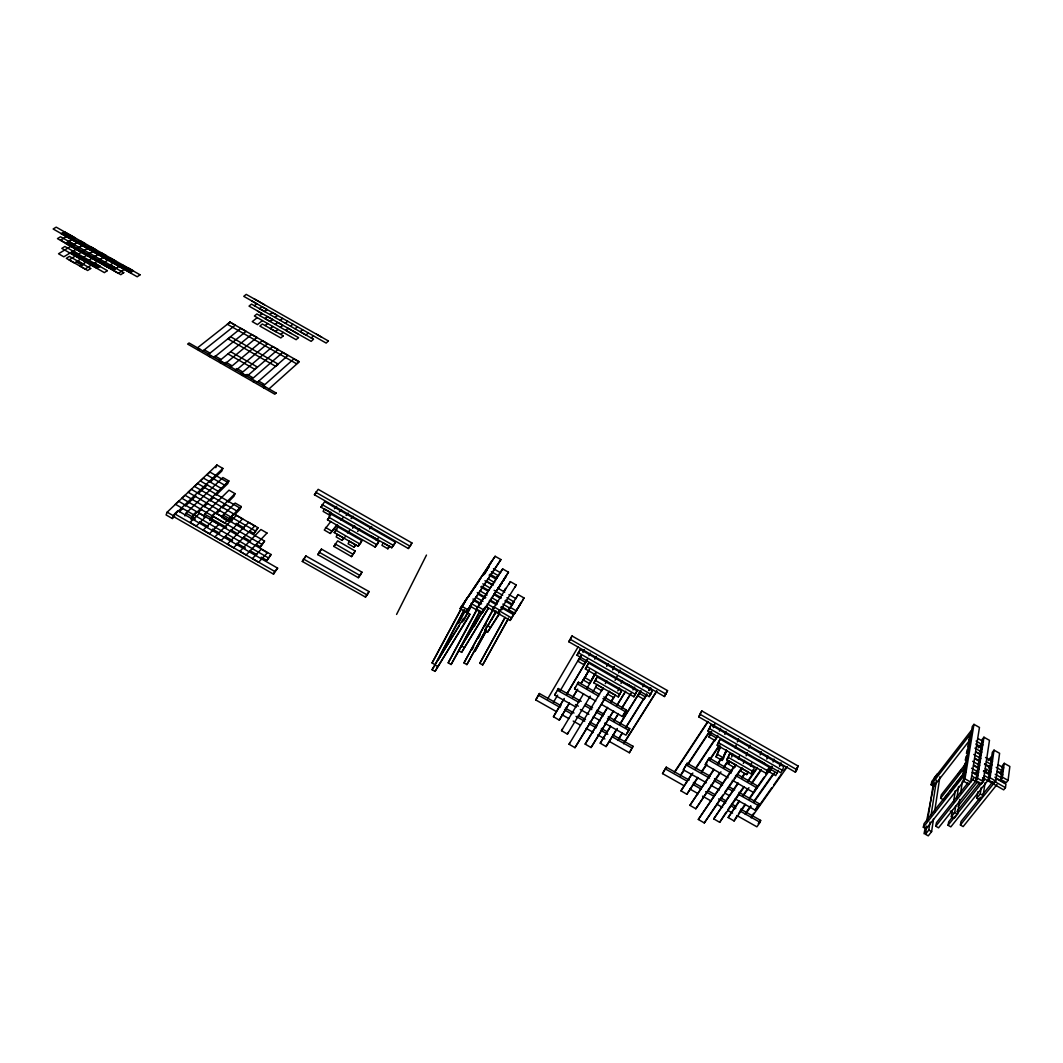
<?xml version="1.0" encoding="UTF-8"?>
<svg xmlns="http://www.w3.org/2000/svg" width="1063" height="1063" viewBox="0 0 1063 1063"><rect width="100%" height="100%" fill="white"/><g stroke="black" fill="none" stroke-linecap="round" stroke-linejoin="round"><path stroke-width="1.5" d="M1008.056 780.388L1009.85 766.489L1004.243 763.314L1002.515 765.48L1000.628 779.338L1006.289 782.554L1008.056 780.388L1002.382 777.159L1004.243 763.314M996.988 784.534L963.158 826.589L960.407 825.008L995.739 780.986L999.605 753.308L994.038 750.146L992.324 752.312L988.284 779.936L993.985 783.179M982.531 777.717L1003.685 789.862L1005.439 787.683L1005.943 784.175L996.097 778.515M988.284 779.936L990.038 777.744L994.038 750.146M952.315 810.272L951.332 816.783L954.149 818.377L957.55 814.112L959.703 799.456M960.66 792.945L962.334 781.557M1001.359 774.01L1001.864 770.569L999.818 773.107M951.332 816.783L954.733 812.531L955.703 806.02M956.913 797.888L958.613 786.514M983.288 781.544L989.467 740.34L983.939 737.204L982.239 739.37L975.821 780.494L981.534 783.75L983.288 781.544L977.575 778.289L983.939 737.204M926.71 826.217L925.448 834.269L928.265 835.85L931.613 831.611L933.566 818.723M934.536 812.278L939.891 776.854M953.551 802.127L955.278 790.726M925.448 834.269L928.796 830.03L930.032 821.991M931.029 815.56L936.463 780.176M927.707 819.772L933.234 784.348M990.703 760.098L991.248 756.723L988.218 760.537M988.922 774.037L989.48 770.582L987.434 773.146M977.867 791.762L976.791 798.247L979.621 799.868L983.076 795.562L985.162 782.581M976.791 798.247L980.259 793.928L981.308 787.457M964.965 778.82L973.96 724.341L979.461 727.464L970.718 782.102L964.965 778.82L963.224 781.039L968.964 784.308M963.224 781.039L972.286 726.507L973.96 724.341M980.644 747.262L981.202 743.941L978.133 747.86M976.591 774.714L977.176 771.233L975.143 773.811M960.407 825.008L961.018 821.5L980.418 797.303M962.892 774.116L963.516 770.635L965.244 768.429L964.101 775.472L923.335 827.253L926.125 828.861L963.902 780.999M987.66 780.787L950.814 826.881L948.05 825.287L948.701 821.765L952.78 816.65M948.355 793.436L943.346 799.801L940.635 798.233L941.3 794.845L965.855 763.526M976.365 780.202L938.549 827.825L935.772 826.217L936.463 822.669L968.008 782.806M926.125 828.861L926.617 826.469M924.026 833.737L925.341 827.24M926.657 820.729L934.244 783.338M931.122 784.786L970.665 733.842L971.25 730.573L931.813 781.451L931.122 784.786L933.819 786.341L934.497 783.006M923.335 827.253L924.066 823.679L964.726 771.977M736.872 815.52L756.883 826.815L760.098 822.337L760.656 820.397L740.632 809.102M735.184 798.898L755.328 810.219L758.544 805.621L759.141 803.681L738.984 792.36M755.328 810.219L755.913 808.279M795.403 772.203L798.22 766.104L701.846 710.948L700.278 713.339L698.829 716.9L795.403 772.203L796.16 769.705M782.488 770.369L783.683 766.596L710.961 724.953L707.945 730.985L780.827 772.735L782.488 770.369L709.539 728.58L710.961 724.953M766.21 773.359L769.134 767.18L720.236 739.17L718.628 741.575L717.219 745.269L766.21 773.359L767.473 769.559M766.011 774.422L771.698 766.303L769.639 772.083L775.724 775.605L778.355 770.343M779.817 765.998L780.787 763.101M752.976 771.512L754.278 767.699L729.736 753.627L726.72 759.806L751.315 773.904L752.976 771.512L728.354 757.401L729.736 753.627M773.093 761.985L774.077 759.088M769.639 772.083L772.283 766.822M751.315 773.904L752.617 770.09M766.795 759.115L767.885 755.992M732.314 780.229L753.654 792.586L757.6 786.009L737.669 774.462M760.218 754.876L761.321 751.754M739.237 800.731L728.168 817.527L734.081 820.955L736.646 816.357M741.695 768.004L740.579 771.06L746.704 774.608L747.807 771.552M750.558 766.104L751.661 763.048M743.369 763.433L744.485 760.39M746.16 755.82L747.276 752.777M748.95 748.193L750.066 745.15M737.948 782.926L713.738 818.869L719.678 822.324L726.042 812.252M738.32 759.088L739.449 756.059M706.403 782.74L683.389 769.798L687.163 763.261L710.19 776.203M729.444 760.988L728.288 764.018L734.427 767.566L735.556 764.523M683.389 769.798L687.163 763.261M683.987 785.69L662.541 773.598L666.262 767.167L689.143 780.069M662.541 773.598L666.262 767.167M717.219 745.269L720.236 739.17M731.65 757.069L732.792 754.052M735.078 747.993L736.221 744.964M737.363 741.947L738.519 738.918M733.709 766.875L698.325 819.467L704.291 822.935L722.893 795.031M720.169 746.399L716.05 756.896L722.176 760.444L726.228 749.907M722.176 760.444L726.693 750.518M716.05 756.896L720.608 746.997M724.86 734.4L726.029 731.41M713.778 769.24L689.914 805.342L695.84 808.784L713.3 782.302M209.982 482.376L221.755 471.082L222.845 468.411L216.905 464.996L167.17 512.167L166.08 514.93L172.326 518.518L174.677 516.259M172.326 518.518L173.415 515.768L222.845 468.411M174.624 513.801L173.535 516.552L273.51 574.14L277.629 568.16L177.866 510.705L174.624 513.801L274.719 571.442L277.629 568.16M728.049 777.744L705.287 764.549L709.194 757.972L731.982 771.167M705.287 764.549L709.194 757.972M711.24 731.45L708.981 737.044L715.027 740.552L716.143 737.749M715.027 740.552L717.738 735.344M719.412 731.145L720.528 728.341M184.935 515.94L186.038 513.19L222.871 477.539L228.864 480.968L227.761 483.638L215.948 495.212M228.864 480.968L192.244 516.764L191.141 519.501L193.506 517.189M261.219 557.145L266.959 560.453L271.065 554.527L196.695 511.741L193.546 514.811L192.443 517.548L195.313 519.196M698.829 716.9L701.846 710.948M708.981 737.044L711.705 731.849M713.393 727.663L714.522 724.873M691.761 773.93L680.958 790.832L686.844 794.247L697.687 777.359M215.816 467.667L216.905 464.996M203.591 516.91L204.694 514.186L229.01 490.176L235.029 493.644L233.913 496.315L228.16 502.068M235.029 493.644L210.873 517.734L209.756 520.458L213.211 517.003M226.525 527.394L210.979 518.452L212.095 515.728L215.164 512.672L264.541 541.067L260.448 546.914L256.21 544.482M609.205 741.376L629.362 752.75L633.056 746.319L612.886 734.945M629.362 752.75L633.056 746.319M222.061 517.827L223.177 515.117L235.149 503.051L241.221 506.533L240.092 509.217L234.684 514.731M241.221 506.533L229.329 518.651L228.186 521.348L231.442 518.04M232.133 520.976L229.409 519.408L233.541 513.668L258.017 527.74L253.937 533.52L249.845 531.168M253.937 533.52L258.017 527.74M604.595 723.146L625.987 735.171L628.937 730.44L629.721 728.633L608.315 716.608M260.448 546.914L264.541 541.067M266.959 560.453L271.065 554.527M572.053 635.98L568.798 641.746L664.455 696.531L667.537 690.618L572.053 635.98L570.632 638.438M664.455 696.531L667.537 690.618M273.51 574.14L274.719 571.442M314.422 494.747L318.182 489.325L411.913 542.954L410.65 545.505L408.338 548.508L314.422 494.747L316.149 492.86M302.291 561.45L305.931 555.976L368.994 591.56L367.825 594.004L365.473 597.1L302.291 561.45L305.931 555.976M320.893 507.157L324.653 501.67L395.37 542.17L394.121 544.721L391.742 547.737L320.893 507.157L322.621 505.231M650.715 694.179L652.323 690.671L580.278 649.413L577.01 655.26L649.187 696.61L650.715 694.179L578.458 652.788L580.278 649.413M328.999 514.784L330.181 512.207L324.308 508.805L323.139 511.396L328.999 514.784L331.178 512.379M327.47 519.754L331.244 514.213L378.787 541.439L377.538 544.017L375.093 547.046L327.47 519.754L329.198 517.787M330.819 521.468L324.281 530.025L330.234 533.467L337.649 525.082M649.187 696.61L652.323 690.671M317.784 554.62L321.451 549.093L361.912 572.12L360.716 574.618L358.311 577.701L317.784 554.62L321.451 549.093M330.234 533.467L336.732 524.883M334.234 532.576L338.021 526.969L361.872 540.642L360.649 543.233L358.138 546.276L334.234 532.576L336.812 529.573M333.848 546.395L337.635 540.854L355.228 551.046L351.481 556.613L333.848 546.395L335.576 544.402M342.1 540.376L343.322 537.785L337.356 534.33L336.16 536.935L342.1 540.376L345.249 536.735M633.893 696.783L637.069 690.804L588.636 663.06L587.175 665.531L585.368 668.972L633.893 696.783L637.069 690.804M354.045 547.232L355.268 544.641L349.315 541.187L348.093 543.778L354.045 547.232L356.118 544.788M351.481 556.613L355.228 551.046M358.138 546.276L361.872 540.642M639.966 691.907L638.013 695.946L644.032 699.427L646.596 694.019M644.032 699.427L646.836 694.298M648.762 690.246L650.038 687.548M365.473 597.1L368.994 591.56M358.311 577.701L361.912 572.12M375.093 547.046L378.787 541.439M638.013 695.946L640.83 690.817M642.77 686.791L644.072 684.094M618.281 696.89L621.51 690.87L597.193 676.945L595.718 679.416L593.925 682.924L618.281 696.89L621.51 690.87M601.352 704.317L622.48 716.568L626.346 709.978L603.797 696.903M387.836 548.774L389.085 546.209L383.185 542.808L381.949 545.359L387.836 548.774L389.869 546.262M391.742 547.737L395.37 542.17M610.587 726.095L600.236 743.183L606.083 746.571L616.474 729.51M622.48 716.568L626.346 709.978M408.338 548.508L411.913 542.954M607.531 707.333L585.168 744.1L591.055 747.528L613.497 710.788M621.018 683.443L622.44 680.586M396.579 614.441L426.476 555.072M593.925 682.924L597.193 676.945M613.856 697.673L607.784 694.152L609.219 691.322M618.639 672.879L620.088 670.035M615.065 680.36L617.231 676.108M555.922 711.32L535.765 699.946L539.406 693.514L561.025 705.699M576.066 707.121L554.673 695.109L555.564 693.355M581.195 701.381L558.354 688.558L557.464 690.312L578.91 702.351M535.765 699.946L539.406 693.514M569.994 742.466L569.064 744.246L574.977 747.688L607.611 693.86M597.087 684.359L595.612 687.176L601.685 690.698L603.146 687.867M605.339 683.629L606.8 680.798M612.647 669.477L614.122 666.647M612.673 669.863L614.135 667.033M606.694 666.408L608.169 663.591M585.368 668.972L588.636 663.06M460.106 608.647L495.145 556.281L500.912 559.576L466.152 612.115L460.106 608.647L495.145 556.281M435.006 664.654L432.083 662.953L465.727 600.329L463.428 604.674M461.129 609.019L432.083 662.953M562.486 728.939L561.543 730.693L567.416 734.108L568.346 732.341M468.743 596.463L472.264 590.802L470.936 593.313M472.995 590.111L476.49 584.491L475.161 587.002M477.234 583.853L480.689 578.285M467.029 612.66L469.873 614.255L467.348 618.972L435.019 671.364L432.056 669.703L463.534 618.307M435.777 663.206L464.186 609.617M438.036 659.897L464.106 610.733M483.479 575.123L484.794 572.638L482.695 575.668M464.983 610.295L458.033 623.383L459.442 621.337M484.276 573.914L490.986 562.207L484.808 573.834M487.106 569.223L485.791 571.708L487.173 569.715M460.146 620.314L464.77 611.597M487.877 568.705L489.193 566.234L487.797 568.227M466.152 612.115L500.912 559.576M435.019 671.364L469.873 614.255M462.392 622.107L471.68 604.661M473.234 601.751L474.776 598.841M463.734 620.486L471.454 605.976M473.779 601.618L475.32 598.708M588.756 670.368L583.507 680.134L589.566 683.642L594.775 673.849M589.566 683.642L595.506 672.786M476.49 609.059L502.679 568.918L508.486 572.226L482.496 612.514L476.49 609.059L502.679 568.918M459.482 649.719L451.097 664.508L448.201 662.82L476.729 609.524M476.583 610.64L448.201 662.82M479.665 604.887L481.977 600.568L479.812 603.757M495.969 579.68L498.308 575.322L496.248 578.352M451.097 664.508L479.705 611.238M485.525 606.654L488.395 608.275L461.608 652.35L458.631 650.676L484.662 608.063M461.794 645.4L479.546 612.341M474.098 626.625L482.708 610.614M480.875 614.786L484.794 607.518M482.496 612.514L508.486 572.226M461.608 652.35L488.395 608.275M594.775 659.206L596.277 656.416M583.507 680.134L588.729 670.687M563.549 699.534L553.451 716.728L559.284 720.116L569.423 702.935M492.687 609.458L494.056 606.946L500.035 610.375L498.667 612.886L492.687 609.458L510.373 581.634L516.206 584.982L514.851 587.454M486.097 629.894L466.87 664.601L463.986 662.927L492.701 609.936M492.475 611.039L463.986 662.927M496.355 603.89L497.896 601.033L495.796 604.209M472.092 649.719L473.673 646.796M478.416 638.052L479.998 635.129M484.741 626.386L486.323 623.476M504.194 591.214L505.775 588.304L503.716 591.4M509.018 584.119L510.373 581.634M499.823 613.431L487.572 632.179L484.622 630.465L496.076 612.182M466.87 664.601L486.323 628.818M487.877 625.961L495.65 611.65M491.544 619.888L496.195 611.318M486.043 630.97L474.948 651.367L486.535 630.718M595.718 701.049L574.591 688.811L575.535 687.083M599.559 694.458L578.418 682.207L577.488 683.934L598.668 696.199M487.572 632.179L498.999 613.883M580.823 656.044L577.953 661.252L583.946 664.72L586.072 660.801M583.946 664.72L586.829 659.645M588.955 655.738L590.377 653.134M508.739 609.803L518.106 594.589L523.993 597.951L514.691 613.218L508.739 609.803L510.12 607.305L516.073 610.707L514.319 614.002L501.497 606.588M508.207 619.078L482.668 664.973L479.798 663.299L504.792 617.723M505.284 617.39L479.798 663.299M511.529 606.016L513.867 601.751L511.821 604.9M516.751 597.074L518.106 594.589M482.668 664.973L508.513 618.002M485.884 606.375L510.16 620.42L513.602 614.693L500.766 607.279M513.602 614.693L510.16 620.42M516.352 610.8L517.721 608.315L514.319 614.002M522.624 600.436L523.993 597.951M577.953 661.252L580.836 656.19M582.989 652.283L584.424 649.692M568.798 641.746L570.233 639.275L665.996 694.099M554.673 695.109L558.354 688.558M547.697 698.79L578.152 646.769M577.01 655.26L578.458 652.788M553.504 702.165L557.637 695.136M560.121 690.923L580.783 655.818M566.885 693.913L586.045 661.585M553.451 716.728L564.28 698.444M566.778 694.219L587.626 659.047M574.591 688.811L578.418 682.207M572.771 697.328L576.943 690.299M581.129 683.283L584.477 677.663M559.284 720.116L569.33 703.254M572.678 697.634L577.701 689.196M581.049 683.575L589.42 669.531M561.543 730.693L583.56 693.767M586.869 688.465L596.144 672.985M567.416 734.108L590.297 696.145M592.848 691.933L597.1 684.718L603.173 688.226L601.685 690.698M569.064 744.246L603.226 687.881M574.977 747.688L609.298 691.402M607.784 694.152L609.285 691.694L615.357 695.215L610.933 702.085M610.959 701.739L613.537 697.541M585.168 744.1L607.505 707.692M617.802 690.884L619.516 688.08M616.939 705.207L625.549 691.229M591.055 747.528L613.484 711.16M616.925 705.553L625.549 691.575M614.042 720.528L618.347 713.565M621.802 707.998L630.425 694.073M633.003 689.887L634.731 687.11M600.236 743.183L610.587 726.454M614.042 720.887L618.36 713.911M621.802 708.343L631.302 693.01M432.056 669.703L435.471 664.189M438.036 660.057L459.389 625.655M458.631 650.676L478.602 618.453M619.942 723.943L639.86 691.96M606.083 746.571L617.351 728.487M619.955 724.315L640.75 690.91M626.771 733.35L629.721 728.633M618.679 738.679L622.147 733.151M626.479 726.228L643.819 698.537M617.842 740.446L622.174 733.51M625.642 727.969L646.463 694.724M649.068 690.565L650.795 687.801M624.499 742.067L656.708 690.91M623.662 743.821L656.775 691.256M498.667 612.886L516.206 584.982M501.616 609.87L503.357 607.199M484.622 630.465L487.253 626.452M674.447 772.017L707.825 721.405M674.58 772.456L707.998 721.817M707.945 730.985L709.539 728.58M681.197 774.05L683.921 769.944M688.452 763.114L709.287 731.689M680.44 775.857L684.067 770.396M687.695 764.922L709.459 732.115M713.087 726.64L714.907 723.916M695.415 768.456L714.602 739.715M680.958 790.832L692.837 773.027M695.587 768.921L717.538 736.061M483.24 610.468L485.406 607.252L481.884 612.992L469.7 605.937M702.271 770.529L705.938 765.068M710.522 758.238L718.774 745.934M686.844 794.247L697.86 777.837M701.54 772.363L707.041 764.164M709.805 760.058L719.903 745.017M717.485 763.765L721.179 758.291M689.914 805.342L713.991 769.732M717.684 764.257L721.392 758.783M724.169 754.664L726.946 750.558M726.72 759.806L728.354 757.401M715.16 779.564L719.797 772.735M724.448 765.892L728.155 760.43M695.84 808.784L720.94 771.858M723.73 767.752L728.381 760.922M728.288 764.018L729.922 761.613L736.061 765.161L734.427 767.566M698.325 819.467L735.822 764.656M724.78 792.294L732.301 781.358M734.174 778.621L741.695 767.685M704.291 822.935L741.974 768.164M740.579 771.06L742.226 768.655L748.365 772.216L746.704 774.608M741.708 777.478L744.538 773.399M713.738 818.869L738.214 783.444M741.974 777.996L744.791 773.917M727.929 809.528L743.037 787.776M747.754 780.986L757.188 767.393M719.678 822.324L744.246 786.939M748.02 781.504L757.481 767.898M743.01 795.31L747.727 788.533M751.501 783.125L760.935 769.572M728.168 817.527L739.503 801.25M743.276 795.828L748.95 787.696M751.78 783.63L761.228 770.077M754.318 790.686L757.6 786.009M738.546 813.647L745.176 804.173M749.907 797.409L753.694 792.001M755.594 789.304L764.124 777.119M734.081 820.955L745.455 804.704M749.242 799.296L772.004 766.808M756.723 807.123L759.141 803.681M745.947 812.557L750.677 805.834M754.464 800.439L773.412 773.505M745.283 814.444L750.97 806.352M753.813 802.313L774.675 772.655M779.418 765.918L781.318 763.221M751.82 815.972L753.72 813.288M756.577 809.249L771.791 787.723M773.691 785.039L781.292 774.276M784.149 770.237L786.049 767.552M751.169 817.859L787.351 766.702M796.546 768.456L798.22 766.104M758.251 823.745L760.656 820.397M934.231 777.903L937.446 773.744M933.819 786.341L970.373 739.343M957.75 774.449L961.045 770.25M940.635 798.233L965.642 766.383M950.362 790.885L963.384 774.329M935.772 826.217L973.522 778.581M975.821 780.494L977.575 778.289M958.042 806.285L977.296 782.076M984.378 773.16L986.411 770.622M988.431 768.071L990.464 765.519M956.859 811.521L979.275 783.378M982.345 779.538L984.378 776.973M948.05 825.287L984.843 779.166M982.464 794.752L992.669 782.023M1000.628 779.338L1002.382 777.159M376.315 540.363L378.401 537.865M369.565 528.909L371.638 526.464M357.646 531.473L359.732 529.042M347.508 532.935L349.607 530.517M352.597 528.258L354.697 525.826M351.096 518.664L353.208 516.246M346.126 515.489L348.252 513.084M340.971 520.099L343.083 517.708M339.349 511.928L341.489 509.536M334.46 508.752L336.639 506.347M229.409 519.408L231.402 517.375M210.979 518.452L213.025 516.405M216.653 513.562L220.107 510.107M222.406 507.808L225.861 504.367M198.223 512.565L201.771 509.097M204.136 506.785L207.684 503.304M210.036 500.992L213.583 497.524M179.381 511.741L182.916 508.353M185.268 506.094L195.858 495.929M198.21 493.67L207.63 484.635M193.546 514.811L196.748 511.755L178.611 501.218L175.355 504.234L268.142 557.756M276.101 393.004L274.839 394.214L187.633 344.067L189.081 342.99L276.141 393.031M268.859 389.031L299.115 361.925L293.84 358.895L263.398 385.896M263.876 387.902L265.192 386.746M263.916 387.929L265.232 386.759M321.69 337.17L316.548 334.247M262.774 385.351L264.089 384.195L258.641 381.059M311.167 337.954L313.505 335.895M257.286 382.374L287.914 355.507L282.638 352.478L251.838 379.239M306.117 334.911L308.35 332.971M306.091 335.071L300.909 332.148M253.127 381.723L254.416 380.554M251.213 378.707L252.542 377.551L247.094 374.428L245.766 375.571M275.702 366.363L278.24 364.157L275.702 366.363L228.146 338.977L230.87 336.878L278.2 364.131M300.204 331.736L302.57 329.689M257.538 311.127L262.096 313.678M242.244 375.465L243.547 374.296M291.355 333.543L286.16 330.606M251.758 300.882L256.794 303.819L254.376 305.745M295.036 328.799L297.414 326.766M240.982 372.821L242.311 371.678L236.876 368.555L235.534 369.698M280.778 334.446L283.236 332.374M285.668 330.314L288.086 328.268L290.744 329.782M290.491 326.235L292.883 324.202M236.159 370.23L267.464 343.774L262.189 340.758L230.711 367.107M275.716 331.364L278.028 329.424M280.473 327.377L282.904 325.331L277.682 322.434L275.277 324.428M285.322 323.298L287.728 321.278M276.287 331.895L271.065 328.932M230.1 366.562L231.442 365.433L226.02 362.31L224.652 363.44M270.347 328.533L272.819 326.474M280.167 320.375L282.585 318.355M265.125 325.57L267.624 323.524M270.095 321.478L272.553 319.458M274.998 317.438L277.43 315.445M220.413 362.921L221.822 361.805M219.217 360.317L220.586 359.188L215.164 356.065L213.783 357.195M262.415 320.561L257.459 324.614L252.25 321.624L257.219 317.611M264.9 318.541L267.384 316.522M269.843 314.515L272.287 312.522L275.862 314.542M265.405 318.82L270.161 321.425M214.115 357.367L246.111 331.377L240.863 328.361L208.68 354.245M209.411 356.597L210.833 355.494M259.717 315.591L262.216 313.585M208.348 354.072L209.743 352.956L204.322 349.833M259.531 308.669L262.003 306.689M264.461 304.722L254.23 298.889M259.837 308.841L264.714 311.565L267.145 309.599L261.95 306.729M197.492 347.827L230.033 322.155L298.942 361.553L296.577 363.785L227.349 324.242L229.967 322.155L235.282 325.172L202.927 350.949M227.416 324.268L230.02 322.195M198.502 350.312L199.937 349.235M107.217 266.933L115.96 261.272L110.738 258.282L101.928 263.93L107.204 266.946M61.202 233.674L62.69 232.744L131.586 271.57L130.178 272.566L61.216 233.687M77.44 255.346L78.981 254.402L73.706 251.373L72.164 252.316L98.407 267.265L96.892 268.235L70.862 253.286L72.404 252.343M69.64 234.724L60.564 240.132L65.813 243.148L74.848 237.713L64.378 231.774M64.351 231.787L62.837 232.677L68.059 235.667M928.796 830.03L931.613 831.611M267.291 316.601L272.487 319.511M954.733 812.531L957.55 814.112M585.474 703.786L592.609 707.799M596.888 710.204L604.023 714.203M584.623 705.553L591.772 709.566M596.064 711.984L603.199 715.997M607.491 718.402L628.937 730.44M714.509 778.621L723.146 783.471M728.912 786.7L734.666 789.942M686.459 765.134L709.526 778.089M713.858 780.521L722.508 785.371M728.275 788.613L732.593 791.045M738.36 794.287L758.544 805.621M575.508 704.556L578.352 706.164M580.345 709.526L588.902 714.336M593.181 716.741L600.316 720.754M710.722 785.158L719.359 790.008M725.112 793.237L729.431 795.669M434.634 664.84L437.611 666.501M303.393 558.965L366.655 594.655M565.343 708.144L573.993 713.007M578.312 715.452L585.514 719.518M589.832 721.95L597.047 726.016M601.366 728.447L607.132 731.703M693.435 782.488L702.018 787.324M707.745 790.553L714.894 794.579M720.608 797.808L726.335 801.037M732.048 804.266L736.34 806.684M538.516 695.242L560.161 707.453M564.493 709.898L571.708 713.964M576.04 716.409L584.69 721.285M589.022 723.73L596.237 727.796M600.568 730.241L607.784 734.307M612.115 736.752L632.312 748.139M665.558 769.014L687.043 781.132M692.784 784.361L701.367 789.211M705.673 791.643L714.256 796.479M718.561 798.911L725.723 802.95M731.45 806.179L735.742 808.598M740.047 811.029L760.098 822.337M561.689 714.575L568.878 718.628M573.209 721.073L580.398 725.125M586.165 728.381L593.367 732.447M597.685 734.878L604.887 738.944M689.701 788.919L698.271 793.755M702.563 796.174L711.147 801.01M716.861 804.239L722.574 807.455M728.288 810.684L732.58 813.102M461.262 645.786L464.239 647.46M990.038 777.744L995.739 780.986M318.94 552.096L359.52 575.203M292.644 330.845L297.799 333.809M978.026 738.559L983.461 741.668M976.1 741.07L982.903 744.977M975.754 744.02L981.202 747.143M976.897 745.628L982.385 748.764M974.944 748.166L981.827 752.112M975.993 751.926L980.113 754.292M975.768 751.886L981.348 755.089M985.547 757.494L992.523 761.493M998.117 764.696L1003.698 767.898M315.591 492.142L409.6 545.957M700.411 714.495L797.077 769.851M322.062 504.553L392.991 545.186M328.666 517.149L376.342 544.469M586.829 666.501L635.408 694.338M718.84 742.864L767.885 770.967M477.845 606.535L483.851 609.976M335.443 529.959L359.374 543.685M973.774 754.464L980.79 758.477M986.384 761.693L991.992 764.908M996.19 767.313L1003.193 771.326M974.864 758.251L979.063 760.656M984.67 763.859L990.264 767.074M997.253 771.087L1001.452 773.492M974.678 758.703L980.299 761.932M984.511 764.35L991.54 768.376M997.147 771.592L1002.768 774.821M116.345 268.314L111.097 265.312L109.609 266.268L114.87 269.284M972.672 761.307L979.714 765.347M985.361 768.589L990.995 771.818M995.22 774.236L1002.263 778.289M973.774 765.108L978 767.539M983.62 770.768L989.254 773.997M994.888 777.226L1004.734 782.873M973.575 765.599L979.196 768.828M983.421 771.246L990.464 775.286M971.555 768.243L978.624 772.296M984.272 775.538L989.919 778.78M994.144 781.199L1005.439 787.683M972.658 772.057L976.884 774.475M972.233 772.442L977.814 775.645M963.516 770.635L966.307 772.23M971.622 775.937L977.229 779.152M230.764 351.773L257.259 366.987L254.642 369.246L228.08 353.979M971.29 778.94L979.674 783.763M980.259 793.928L983.076 795.562M595.413 680.44L619.795 694.431M461.448 606.096L467.494 609.564M230.538 516.711L255.093 530.836M223.177 515.117L229.329 518.651M236.225 523.328L244.397 528.032M223.283 518.531L226.964 520.644M212.095 515.728L261.618 544.229M204.694 514.186L210.873 517.734M230.764 529.839L237.833 533.905M243.48 537.16L250.549 541.226M950.242 811.082L952.98 812.65M493.458 568.692L500.567 572.784M491.385 571.695L498.507 575.814M490.056 574.179L497.178 578.285M489.113 575.123L496.301 579.282M488.01 578.75L494.68 582.59M486.681 581.235L493.338 585.075M484.927 580.73L491.996 584.809M497.657 588.078L504.726 592.157M508.964 594.602L516.033 598.682M482.815 583.813L489.897 587.905M494.149 590.364L502.653 595.28M506.905 597.725L514 601.831M481.473 586.311L488.555 590.403M494.229 593.672L501.311 597.765M505.55 600.223L512.632 604.316M480.755 586.962L487.864 591.068M493.551 594.35L500.66 598.456M504.925 600.927L512.034 605.033M186.038 513.19L192.244 516.764M199.605 521.667L208.202 526.623M212.507 529.095L219.669 533.227M225.396 536.523L232.571 540.642M236.863 543.127L245.46 548.07M249.765 550.541L256.927 554.673M167.17 512.167L173.415 515.768M480.038 590.895L487.173 595.028M491.451 597.499L498.574 601.618M502.852 604.09L509.988 608.209M477.274 592.583L485.818 597.526M490.096 599.997L497.218 604.116M477.965 594.097L485.1 598.217M489.365 600.688L496.501 604.807M370.615 535.646L376.515 539.047M627.675 684.293L633.681 687.761M759.102 760.284L765.174 763.792M475.799 597.247L482.947 601.379M487.226 603.864L494.375 607.996M498.667 610.481L511.529 617.922M579.401 658.781L585.407 662.249M639.527 693.501L645.56 696.983M710.576 734.639L716.635 738.147M771.3 769.718L777.385 773.226M473.035 598.947L481.592 603.904M473.234 600.21L479.998 604.116M471.042 603.412L477.819 607.332M325.477 527.421L331.43 530.862M584.982 677.663L591.041 681.17M717.671 754.491L723.81 758.039M487.306 625.509L490.269 627.223M602.894 698.657L625.482 711.745M708.463 759.819L731.278 773.027M735.556 775.512L756.936 787.896M335.044 543.844L352.69 554.062M968.778 747.887L968.18 751.249L966.466 753.428L967.078 750.066L968.778 747.887M966.533 761.56L965.908 765.001L964.194 767.194L964.819 763.752L966.533 761.56M967.649 754.677L967.038 758.078L965.324 760.271L965.935 756.856L967.649 754.677M970.027 741.682L969.429 745.017L967.729 747.196L968.34 743.861L970.027 741.682M971.237 734.666L970.652 737.961L968.964 740.127L969.562 736.832L971.237 734.666M465.607 600.276L464.279 602.801L467.826 597.087L465.607 600.276M499.995 585.673L498.667 588.158L502.068 582.604L499.995 585.673M504.207 579.096L502.879 581.567L506.254 576.066L504.207 579.096M519.661 605.099L518.292 607.584L521.681 601.95L519.661 605.099M267.438 552.787L258.615 562.261L252.369 558.633L261.246 549.186L267.438 552.787M266.999 533.041L246.151 554.966L239.906 551.338L260.887 529.494L266.999 533.041M254.801 525.933L233.608 547.764L227.376 544.136L248.702 522.385L254.801 525.933M242.563 518.89L221.091 540.562L214.872 536.935L236.464 515.356L242.563 518.89M227.748 520.046L224.665 523.102L181.893 498.255L185.095 495.278L227.748 520.046M233.887 514.014L230.844 517.03L188.178 492.249L191.34 489.312L233.887 514.014M239.813 507.968L236.81 510.958L194.409 486.349L197.532 483.439L239.813 507.968M218.792 524.444L209.464 533.679L203.232 530.052L212.627 520.857L218.792 524.444M205.637 516.924L196.243 526.026L190.025 522.411L199.472 513.336L205.637 516.924M227.522 482.257L224.532 485.127L206.886 474.895L209.943 472.065L227.522 482.257M221.29 488.435L218.26 491.345L200.402 480.981L203.498 478.124L221.29 488.435M328.401 340.971L326.155 343.07L243.759 296.338L246.231 294.385L328.401 340.971M313.465 339.256L311.153 341.356L249.034 306.117L251.506 304.111L313.465 339.256M298.477 337.596L296.125 339.695L254.402 316.017L256.874 313.984L298.477 337.596M283.25 335.855L280.831 337.954L259.904 326.075L262.375 324.002L283.25 335.855M277.988 349.514L247.041 376.169L241.593 373.047L272.713 346.498L277.988 349.514M256.914 337.449L225.276 363.666L219.842 360.53L251.652 334.433L256.914 337.449M114.844 269.377L113.396 270.374L66.092 243.733L67.607 242.776L114.831 269.377M140.05 274.812L137.207 276.765L53.15 228.983L56.206 227.15L140.05 274.812M123.72 272.699L120.823 274.666L57.442 238.617L60.511 236.757L123.72 272.699M107.35 270.64L104.387 272.62L61.813 248.397L64.883 246.483L107.35 270.64M133.367 270.799L131.932 271.756L126.683 268.753L128.145 267.796L133.367 270.799M127.068 267.61L118.445 273.311L113.17 270.281L121.846 264.621L127.068 267.61M90.7 268.501L87.671 270.48L66.318 258.322L69.401 256.382L90.7 268.501M100.294 266.361L98.779 267.331L93.504 264.302L95.019 263.345L100.294 266.361M106.207 255.598L85.106 269.019L79.791 265.963L100.998 252.609L106.207 255.598M83.778 264.342L82.236 265.312L76.921 262.269L78.476 261.299L83.778 264.342M95.736 249.646L74.437 262.946L69.122 259.89L90.514 246.656L95.736 249.646M85.239 243.693L63.833 256.821L58.518 253.778L80.031 240.716L85.239 243.693M74.317 244.556L72.789 245.487L67.54 242.47L69.082 241.553L74.317 244.556"/></g></svg>
